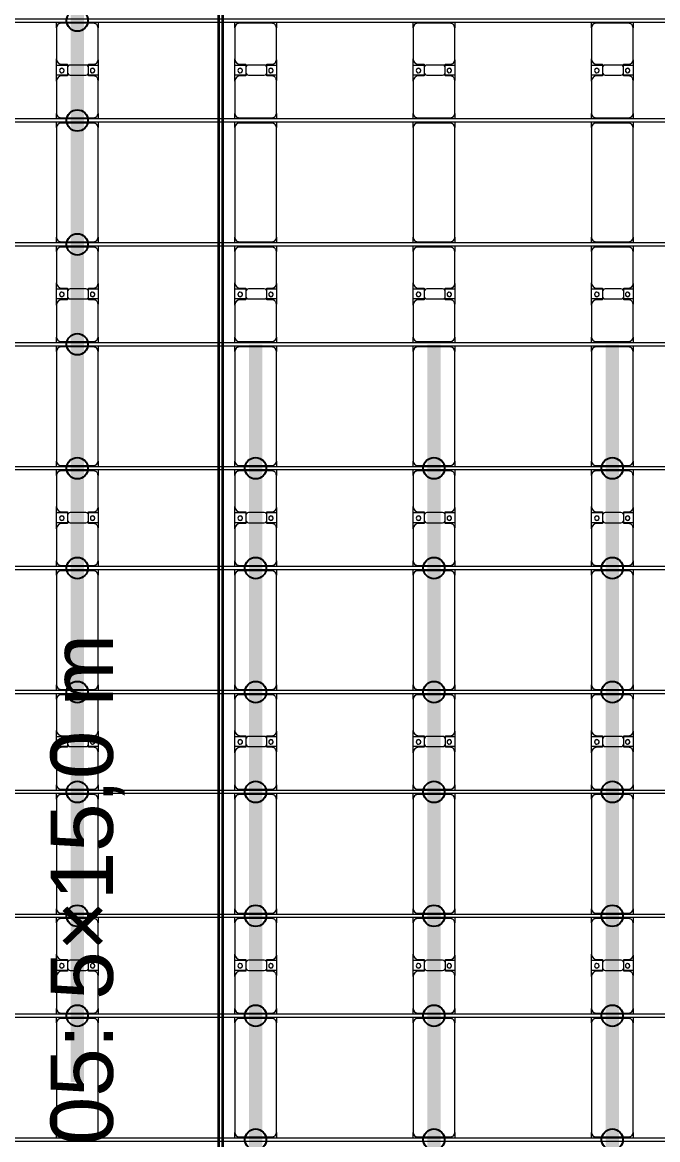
# Model space of a CAD drawing. Header units: millimetres. Extents: x -201615 to 10595, y 61217 to 115919.
# Drawn here: x -106500 to -99375, y 92782 to 105313 of the extents above; entities that cross this region are included whole.
import ezdxf

# ---------------------------------------------------------------- set-up
doc = ezdxf.new("R2010")
doc.units = ezdxf.units.MM
doc.layers.add('A-GENM', color=13, linetype='Continuous', lineweight=9)
doc.layers.add('S-BEAM', color=12, linetype='Continuous', lineweight=9)
doc.layers.add('GC-GHI CHU', color=2, linetype='Continuous')
doc.layers.add('GC-HOP 40x60 GIA CUONG', color=1, linetype='Continuous')
doc.styles.add('GC_VN', font='arial.ttf')

# ---------------------------------------------------------------- blocks, each defined once
blk = doc.blocks.new('Dai phao do pin - DẢI PHAO ĐỠ PIN-V20-BỐ TRÍ KHUNG KẾT CẤU BÈ PIN 03')
at = {"layer": 'A-GENM', "color": 7}
for p, q in [((19400, 242), (19460, 242)), ((19410, 192), (19410, -173)), ((20690, 242), (19460, 242)), ((20690, 242), (20750, 242)), ((20740, -173), (20740, 192)), ((20790, 242), (20850, 242)), ((20800, 192), (20800, -173)), ((21210, 242), (20850, 242)), ((21210, 242), (21392, 242)), ((21270, 118), (21270, 182)), ((21278, 242), (21460, 242)), ((21278, 118), (21278, 242)), ((21392, 242), (21392, 118)), ((21400, 182), (21400, 118)), ((21810, 242), (21460, 242)), ((21810, 242), (21870, 242)), ((21860, -173), (21860, 192)), ((21910, 242), (21970, 242)), ((21920, 192), (21920, -173)), ((23200, 242), (21970, 242)), ((23200, 242), (23260, 242)), ((23250, -173), (23250, 192)), ((23300, 242), (23360, 242)), ((23310, 192), (23310, -173)), ((23720, 242), (23360, 242)), ((23720, 242), (23902, 242)), ((23780, 118), (23780, 182)), ((23788, 242), (23970, 242)), ((23788, 118), (23788, 242)), ((23902, 242), (23902, 118)), ((23910, 182), (23910, 118)), ((24320, 242), (23970, 242)), ((24320, 242), (24380, 242)), ((24370, -173), (24370, 192)), ((24420, 242), (24480, 242)), ((24430, 192), (24430, -173)), ((25710, 242), (24480, 242)), ((25710, 242), (25770, 242)), ((25760, -173), (25760, 192)), ((25810, 242), (25870, 242)), ((25820, 192), (25820, -173)), ((26230, 242), (25870, 242)), ((26230, 242), (26412, 242)), ((26290, 118), (26290, 182)), ((26298, 242), (26480, 242)), ((26298, 118), (26298, 242)), ((26412, 242), (26412, 118)), ((26420, 182), (26420, 118)), ((26830, 242), (26480, 242)), ((26830, 242), (26890, 242)), ((26880, -173), (26880, 192)), ((26930, 242), (26990, 242)), ((26940, 192), (26940, -173)), ((28220, 242), (26990, 242)), ((28220, 242), (28280, 242)), ((28270, -173), (28270, 192)), ((28320, 242), (28380, 242)), ((28330, 192), (28330, -173)), ((28740, 242), (28380, 242)), ((28740, 242), (28922, 242)), ((28800, 118), (28800, 182)), ((28808, 242), (28990, 242)), ((28808, 118), (28808, 242)), ((28922, 242), (28922, 118)), ((28930, 182), (28930, 118)), ((29340, 242), (28990, 242)), ((29340, 242), (29400, 242)), ((29390, -173), (29390, 192)), ((29440, 242), (29500, 242)), ((29450, 192), (29450, -173)), ((30730, 242), (29500, 242)), ((30730, 242), (30790, 242)), ((30780, -173), (30780, 192)), ((30830, 242), (30890, 242)), ((30840, 192), (30840, -173)), ((31250, 242), (30890, 242)), ((31250, 242), (31432, 242)), ((31310, 118), (31310, 182)), ((31318, 242), (31500, 242)), ((31318, 118), (31318, 242)), ((31432, 242), (31432, 118)), ((31440, 182), (31440, 118)), ((31850, 242), (31500, 242)), ((31850, 242), (31910, 242)), ((31900, -173), (31900, 192)), ((21362, 118), (21270, 118)), ((21278, 88), (21278, -88)), ((21400, 118), (21308, 118)), ((21392, -88), (21392, 88)), ((23872, 118), (23780, 118)), ((23788, 88), (23788, -88)), ((23910, 118), (23818, 118)), ((23902, -88), (23902, 88)), ((26382, 118), (26290, 118)), ((26298, 88), (26298, -88)), ((26420, 118), (26328, 118)), ((26412, -88), (26412, 88)), ((28892, 118), (28800, 118)), ((28808, 88), (28808, -88)), ((28930, 118), (28838, 118)), ((28922, -88), (28922, 88)), ((31402, 118), (31310, 118)), ((31318, 88), (31318, -88)), ((31440, 118), (31348, 118)), ((31432, -88), (31432, 88)), ((21270, -173), (21270, -118)), ((21270, -118), (21362, -118)), ((21278, -223), (21278, -118)), ((21308, -118), (21400, -118)), ((21392, -118), (21392, -223)), ((21400, -118), (21400, -173)), ((23780, -173), (23780, -118)), ((23780, -118), (23872, -118)), ((23788, -223), (23788, -118)), ((23818, -118), (23910, -118)), ((23902, -118), (23902, -223)), ((23910, -118), (23910, -173)), ((26290, -173), (26290, -118)), ((26290, -118), (26382, -118)), ((26298, -223), (26298, -118)), ((26328, -118), (26420, -118)), ((26412, -118), (26412, -223)), ((26420, -118), (26420, -173)), ((28800, -173), (28800, -118)), ((28800, -118), (28892, -118)), ((28808, -223), (28808, -118)), ((28838, -118), (28930, -118)), ((28922, -118), (28922, -223)), ((28930, -118), (28930, -173)), ((31310, -173), (31310, -118)), ((31310, -118), (31402, -118)), ((31318, -223), (31318, -118)), ((31348, -118), (31440, -118)), ((31432, -118), (31432, -223)), ((31440, -118), (31440, -173)), ((19460, -223), (19400, -223)), ((19460, -223), (20690, -223)), ((20750, -223), (20690, -223)), ((20850, -223), (20790, -223)), ((20850, -223), (21220, -223)), ((21392, -223), (21220, -223)), ((21450, -223), (21278, -223)), ((21450, -223), (21810, -223)), ((21870, -223), (21810, -223)), ((21970, -223), (21910, -223)), ((21970, -223), (23200, -223)), ((23260, -223), (23200, -223)), ((23360, -223), (23300, -223)), ((23360, -223), (23730, -223)), ((23902, -223), (23730, -223)), ((23960, -223), (23788, -223)), ((23960, -223), (24320, -223)), ((24380, -223), (24320, -223)), ((24480, -223), (24420, -223)), ((24480, -223), (25710, -223)), ((25770, -223), (25710, -223)), ((25870, -223), (25810, -223)), ((25870, -223), (26240, -223)), ((26412, -223), (26240, -223)), ((26470, -223), (26298, -223)), ((26470, -223), (26830, -223)), ((26890, -223), (26830, -223)), ((26990, -223), (26930, -223)), ((26990, -223), (28220, -223)), ((28280, -223), (28220, -223)), ((28380, -223), (28320, -223)), ((28380, -223), (28750, -223)), ((28922, -223), (28750, -223)), ((28980, -223), (28808, -223)), ((28980, -223), (29340, -223)), ((29400, -223), (29340, -223)), ((29500, -223), (29440, -223)), ((29500, -223), (30730, -223)), ((30790, -223), (30730, -223)), ((30890, -223), (30830, -223)), ((30890, -223), (31260, -223)), ((31432, -223), (31260, -223)), ((31490, -223), (31318, -223)), ((31490, -223), (31850, -223)), ((31910, -223), (31850, -223))]:
    blk.add_line(p, q, dxfattribs=at)
for centre, radius, start, end in [((19460, 192), 50, 90, 180), ((19460, 192), 50, 120, 180), ((20690, 192), 50, 360, 90), ((20690, 192), 50, 15, 75), ((20850, 192), 50, 90, 180), ((20850, 192), 50, 150, 180), ((21210, 182), 60, 0, 90), ((21329, 183), 25, 0, 180), ((21329, 183), 25, 180, 360), ((21331, 183), 25, 360, 180), ((21331, 183), 25, 180, 0), ((21460, 182), 60, 90, 180), ((21810, 192), 50, 0, 90), ((21810, 192), 50, 0, 30), ((21970, 192), 50, 90, 180), ((21970, 192), 50, 120, 180), ((23200, 192), 50, 0, 90), ((23200, 192), 50, 15, 75), ((23360, 192), 50, 90, 180), ((23360, 192), 50, 150, 180), ((23720, 182), 60, 360, 90), ((23839, 183), 25, 0, 180), ((23839, 183), 25, 180, 360), ((23841, 183), 25, 0, 180), ((23841, 183), 25, 180, 0), ((23970, 182), 60, 90, 180), ((24320, 192), 50, 360, 90), ((24320, 192), 50, 360, 30), ((24480, 192), 50, 90, 180), ((24480, 192), 50, 120, 180), ((25710, 192), 50, 0, 90), ((25710, 192), 50, 15, 75), ((25870, 192), 50, 90, 180), ((25870, 192), 50, 150, 180), ((26230, 182), 60, 360, 90), ((26349, 183), 25, 0, 180), ((26349, 183), 25, 180, 0), ((26351, 183), 25, 360, 180), ((26351, 183), 25, 180, 360), ((26480, 182), 60, 90, 180), ((26830, 192), 50, 360, 90), ((26830, 192), 50, 360, 30), ((26990, 192), 50, 90, 180), ((26990, 192), 50, 120, 180), ((28220, 192), 50, 360, 90), ((28220, 192), 50, 15, 75), ((28380, 192), 50, 90, 180), ((28380, 192), 50, 150, 180), ((28740, 182), 60, 360, 90), ((28859, 183), 25, 0, 180), ((28859, 183), 25, 180, 0), ((28861, 183), 25, 360, 180), ((28861, 183), 25, 180, 0), ((28990, 182), 60, 90, 180), ((29340, 192), 50, 0, 90), ((29340, 192), 50, 0, 30), ((29500, 192), 50, 90, 180), ((29500, 192), 50, 120, 180), ((30730, 192), 50, 360, 90), ((30730, 192), 50, 15, 75), ((30890, 192), 50, 90, 180), ((30890, 192), 50, 150, 180), ((31250, 182), 60, 360, 90), ((31369, 183), 25, 360, 180), ((31369, 183), 25, 180, 0), ((31371, 183), 25, 0, 180), ((31371, 183), 25, 180, 360), ((31500, 182), 60, 90, 180), ((31850, 192), 50, 360, 90), ((31850, 192), 50, 360, 30), ((21308, 88), 30, 90, 180), ((21362, 88), 30, 360, 90), ((23818, 88), 30, 90, 180), ((23872, 88), 30, 360, 90), ((26328, 88), 30, 90, 180), ((26382, 88), 30, 360, 90), ((28838, 88), 30, 90, 180), ((28892, 88), 30, 360, 90), ((31348, 88), 30, 90, 180), ((31402, 88), 30, 0, 90), ((21308, -88), 30, 180, 270), ((21362, -88), 30, 270, 360), ((23818, -88), 30, 180, 270), ((23872, -88), 30, 270, 360), ((26328, -88), 30, 180, 270), ((26382, -88), 30, 270, 0), ((28838, -88), 30, 180, 270), ((28892, -88), 30, 270, 0), ((31348, -88), 30, 180, 270), ((31402, -88), 30, 270, 360), ((19460, -173), 50, 180, 270), ((19460, -173), 50, 180, 210), ((19460, -173), 50, 225, 255), ((20690, -173), 50, 270, 360), ((20690, -173), 50, 285, 315), ((20690, -173), 50, 330, 360), ((20850, -173), 50, 180, 270), ((20850, -173), 50, 180, 210), ((21220, -173), 50, 270, 360), ((21220, -173), 50, 330, 360), ((21329, -162), 25, 360, 180), ((21329, -162), 25, 180, 0), ((21331, -162), 25, 0, 180), ((21331, -162), 25, 180, 0), ((21450, -173), 50, 180, 270), ((21450, -173), 50, 180, 210), ((21810, -173), 50, 270, 0), ((21810, -173), 50, 330, 360), ((21970, -173), 50, 180, 270), ((21970, -173), 50, 180, 210), ((21970, -173), 50, 225, 255), ((23200, -173), 50, 270, 360), ((23200, -173), 50, 285, 315), ((23200, -173), 50, 330, 360), ((23360, -173), 50, 180, 270), ((23360, -173), 50, 180, 210), ((23730, -173), 50, 270, 0), ((23730, -173), 50, 330, 0), ((23839, -162), 25, 360, 180), ((23839, -162), 25, 180, 0), ((23841, -162), 25, 0, 180), ((23841, -162), 25, 180, 0), ((23960, -173), 50, 180, 270), ((23960, -173), 50, 180, 210), ((24320, -173), 50, 270, 0), ((24320, -173), 50, 330, 360), ((24480, -173), 50, 180, 270), ((24480, -173), 50, 180, 210), ((24480, -173), 50, 225, 255), ((25710, -173), 50, 270, 0), ((25710, -173), 50, 285, 315), ((25710, -173), 50, 330, 360), ((25870, -173), 50, 180, 270), ((25870, -173), 50, 180, 210), ((26240, -173), 50, 270, 0), ((26240, -173), 50, 330, 0), ((26349, -162), 25, 0, 180), ((26349, -162), 25, 180, 0), ((26351, -162), 25, 0, 180), ((26351, -162), 25, 180, 0), ((26470, -173), 50, 180, 270), ((26470, -173), 50, 180, 210), ((26830, -173), 50, 270, 0), ((26830, -173), 50, 330, 360), ((26990, -173), 50, 180, 270), ((26990, -173), 50, 180, 210), ((26990, -173), 50, 225, 255), ((28220, -173), 50, 270, 0), ((28220, -173), 50, 285, 315), ((28220, -173), 50, 330, 360), ((28380, -173), 50, 180, 270), ((28380, -173), 50, 180, 210), ((28750, -173), 50, 270, 360), ((28750, -173), 50, 330, 360), ((28859, -162), 25, 360, 180), ((28859, -162), 25, 180, 0), ((28861, -162), 25, 0, 180), ((28861, -162), 25, 180, 0), ((28980, -173), 50, 180, 270), ((28980, -173), 50, 180, 210), ((29340, -173), 50, 270, 0), ((29340, -173), 50, 330, 360), ((29500, -173), 50, 180, 270), ((29500, -173), 50, 180, 210), ((29500, -173), 50, 225, 255), ((30730, -173), 50, 270, 360), ((30730, -173), 50, 285, 315), ((30730, -173), 50, 330, 360), ((30890, -173), 50, 180, 270), ((30890, -173), 50, 180, 210), ((31260, -173), 50, 270, 360), ((31260, -173), 50, 330, 0), ((31369, -162), 25, 360, 180), ((31369, -162), 25, 180, 0), ((31371, -162), 25, 360, 180), ((31371, -162), 25, 180, 0), ((31490, -173), 50, 180, 270), ((31490, -173), 50, 180, 210), ((31850, -173), 50, 270, 360), ((31850, -173), 50, 330, 360)]:
    blk.add_arc(centre, radius, start, end, dxfattribs=at)
blk = doc.blocks.new('Dai phao do pin - DẢI PHAO ĐỠ PIN-V21-BỐ TRÍ KHUNG KẾT CẤU BÈ PIN 03')
at = {"layer": 'A-GENM', "color": 7}
for p, q in [((19400, 242), (19460, 242)), ((19410, 192), (19410, -173)), ((20690, 242), (19460, 242)), ((20690, 242), (20750, 242)), ((20740, -173), (20740, 192)), ((20790, 242), (20850, 242)), ((20800, 192), (20800, -173)), ((21210, 242), (20850, 242)), ((21210, 242), (21392, 242)), ((21270, 118), (21270, 182)), ((21278, 242), (21460, 242)), ((21278, 118), (21278, 242)), ((21392, 242), (21392, 118)), ((21400, 182), (21400, 118)), ((21810, 242), (21460, 242)), ((21810, 242), (21870, 242)), ((21860, -173), (21860, 192)), ((21910, 242), (21970, 242)), ((21920, 192), (21920, -173)), ((23200, 242), (21970, 242)), ((23200, 242), (23260, 242)), ((23250, -173), (23250, 192)), ((23300, 242), (23360, 242)), ((23310, 192), (23310, -173)), ((23720, 242), (23360, 242)), ((23720, 242), (23902, 242)), ((23780, 118), (23780, 182)), ((23788, 242), (23970, 242)), ((23788, 118), (23788, 242)), ((23902, 242), (23902, 118)), ((23910, 182), (23910, 118)), ((24320, 242), (23970, 242)), ((24320, 242), (24380, 242)), ((24370, -173), (24370, 192)), ((24420, 242), (24480, 242)), ((24430, 192), (24430, -173)), ((25710, 242), (24480, 242)), ((25710, 242), (25770, 242)), ((25760, -173), (25760, 192)), ((25810, 242), (25870, 242)), ((25820, 192), (25820, -173)), ((26230, 242), (25870, 242)), ((26230, 242), (26412, 242)), ((26290, 118), (26290, 182)), ((26298, 242), (26480, 242)), ((26298, 118), (26298, 242)), ((26412, 242), (26412, 118)), ((26420, 182), (26420, 118)), ((26830, 242), (26480, 242)), ((26830, 242), (26890, 242)), ((26880, -173), (26880, 192)), ((26930, 242), (26990, 242)), ((26940, 192), (26940, -173)), ((28220, 242), (26990, 242)), ((28220, 242), (28280, 242)), ((28270, -173), (28270, 192)), ((28320, 242), (28380, 242)), ((28330, 192), (28330, -173)), ((28740, 242), (28380, 242)), ((28740, 242), (28922, 242)), ((28800, 118), (28800, 182)), ((28808, 242), (28990, 242)), ((28808, 118), (28808, 242)), ((28922, 242), (28922, 118)), ((28930, 182), (28930, 118)), ((29340, 242), (28990, 242)), ((29340, 242), (29400, 242)), ((29390, -173), (29390, 192)), ((29440, 242), (29500, 242)), ((29450, 192), (29450, -173)), ((30730, 242), (29500, 242)), ((30730, 242), (30790, 242)), ((30780, -173), (30780, 192)), ((30830, 242), (30890, 242)), ((30840, 192), (30840, -173)), ((31250, 242), (30890, 242)), ((31250, 242), (31432, 242)), ((31310, 118), (31310, 182)), ((31318, 242), (31500, 242)), ((31318, 118), (31318, 242)), ((31432, 242), (31432, 118)), ((31440, 182), (31440, 118)), ((31850, 242), (31500, 242)), ((31850, 242), (31910, 242)), ((31900, -173), (31900, 192)), ((21362, 118), (21270, 118)), ((21278, 88), (21278, -88)), ((21400, 118), (21308, 118)), ((21392, -88), (21392, 88)), ((23872, 118), (23780, 118)), ((23788, 88), (23788, -88)), ((23910, 118), (23818, 118)), ((23902, -88), (23902, 88)), ((26382, 118), (26290, 118)), ((26298, 88), (26298, -88)), ((26420, 118), (26328, 118)), ((26412, -88), (26412, 88)), ((28892, 118), (28800, 118)), ((28808, 88), (28808, -88)), ((28930, 118), (28838, 118)), ((28922, -88), (28922, 88)), ((31402, 118), (31310, 118)), ((31318, 88), (31318, -88)), ((31440, 118), (31348, 118)), ((31432, -88), (31432, 88)), ((21270, -173), (21270, -118)), ((21270, -118), (21362, -118)), ((21278, -223), (21278, -118)), ((21308, -118), (21400, -118)), ((21392, -118), (21392, -223)), ((21400, -118), (21400, -173)), ((23780, -173), (23780, -118)), ((23780, -118), (23872, -118)), ((23788, -223), (23788, -118)), ((23818, -118), (23910, -118)), ((23902, -118), (23902, -223)), ((23910, -118), (23910, -173)), ((26290, -173), (26290, -118)), ((26290, -118), (26382, -118)), ((26298, -223), (26298, -118)), ((26328, -118), (26420, -118)), ((26412, -118), (26412, -223)), ((26420, -118), (26420, -173)), ((28800, -173), (28800, -118)), ((28800, -118), (28892, -118)), ((28808, -223), (28808, -118)), ((28838, -118), (28930, -118)), ((28922, -118), (28922, -223)), ((28930, -118), (28930, -173)), ((31310, -173), (31310, -118)), ((31310, -118), (31402, -118)), ((31318, -223), (31318, -118)), ((31348, -118), (31440, -118)), ((31432, -118), (31432, -223)), ((31440, -118), (31440, -173)), ((19460, -223), (19400, -223)), ((19460, -223), (20690, -223)), ((20750, -223), (20690, -223)), ((20850, -223), (20790, -223)), ((20850, -223), (21220, -223)), ((21392, -223), (21220, -223)), ((21450, -223), (21278, -223)), ((21450, -223), (21810, -223)), ((21870, -223), (21810, -223)), ((21970, -223), (21910, -223)), ((21970, -223), (23200, -223)), ((23260, -223), (23200, -223)), ((23360, -223), (23300, -223)), ((23360, -223), (23730, -223)), ((23902, -223), (23730, -223)), ((23960, -223), (23788, -223)), ((23960, -223), (24320, -223)), ((24380, -223), (24320, -223)), ((24480, -223), (24420, -223)), ((24480, -223), (25710, -223)), ((25770, -223), (25710, -223)), ((25870, -223), (25810, -223)), ((25870, -223), (26240, -223)), ((26412, -223), (26240, -223)), ((26470, -223), (26298, -223)), ((26470, -223), (26830, -223)), ((26890, -223), (26830, -223)), ((26990, -223), (26930, -223)), ((26990, -223), (28220, -223)), ((28280, -223), (28220, -223)), ((28380, -223), (28320, -223)), ((28380, -223), (28750, -223)), ((28922, -223), (28750, -223)), ((28980, -223), (28808, -223)), ((28980, -223), (29340, -223)), ((29400, -223), (29340, -223)), ((29500, -223), (29440, -223)), ((29500, -223), (30730, -223)), ((30790, -223), (30730, -223)), ((30890, -223), (30830, -223)), ((30890, -223), (31260, -223)), ((31432, -223), (31260, -223)), ((31490, -223), (31318, -223)), ((31490, -223), (31850, -223)), ((31910, -223), (31850, -223))]:
    blk.add_line(p, q, dxfattribs=at)
for centre, radius, start, end in [((19460, 192), 50, 90, 180), ((19460, 192), 50, 120, 180), ((20690, 192), 50, 360, 90), ((20690, 192), 50, 15, 75), ((20850, 192), 50, 90, 180), ((20850, 192), 50, 150, 180), ((21210, 182), 60, 0, 90), ((21329, 183), 25, 0, 180), ((21329, 183), 25, 180, 360), ((21331, 183), 25, 360, 180), ((21331, 183), 25, 180, 0), ((21460, 182), 60, 90, 180), ((21810, 192), 50, 0, 90), ((21810, 192), 50, 0, 30), ((21970, 192), 50, 90, 180), ((21970, 192), 50, 120, 180), ((23200, 192), 50, 0, 90), ((23200, 192), 50, 15, 75), ((23360, 192), 50, 90, 180), ((23360, 192), 50, 150, 180), ((23720, 182), 60, 360, 90), ((23839, 183), 25, 0, 180), ((23839, 183), 25, 180, 360), ((23841, 183), 25, 0, 180), ((23841, 183), 25, 180, 0), ((23970, 182), 60, 90, 180), ((24320, 192), 50, 360, 90), ((24320, 192), 50, 360, 30), ((24480, 192), 50, 90, 180), ((24480, 192), 50, 120, 180), ((25710, 192), 50, 0, 90), ((25710, 192), 50, 15, 75), ((25870, 192), 50, 90, 180), ((25870, 192), 50, 150, 180), ((26230, 182), 60, 360, 90), ((26349, 183), 25, 0, 180), ((26349, 183), 25, 180, 0), ((26351, 183), 25, 360, 180), ((26351, 183), 25, 180, 360), ((26480, 182), 60, 90, 180), ((26830, 192), 50, 360, 90), ((26830, 192), 50, 360, 30), ((26990, 192), 50, 90, 180), ((26990, 192), 50, 120, 180), ((28220, 192), 50, 360, 90), ((28220, 192), 50, 15, 75), ((28380, 192), 50, 90, 180), ((28380, 192), 50, 150, 180), ((28740, 182), 60, 360, 90), ((28859, 183), 25, 0, 180), ((28859, 183), 25, 180, 0), ((28861, 183), 25, 360, 180), ((28861, 183), 25, 180, 0), ((28990, 182), 60, 90, 180), ((29340, 192), 50, 0, 90), ((29340, 192), 50, 0, 30), ((29500, 192), 50, 90, 180), ((29500, 192), 50, 120, 180), ((30730, 192), 50, 360, 90), ((30730, 192), 50, 15, 75), ((30890, 192), 50, 90, 180), ((30890, 192), 50, 150, 180), ((31250, 182), 60, 360, 90), ((31369, 183), 25, 360, 180), ((31369, 183), 25, 180, 0), ((31371, 183), 25, 0, 180), ((31371, 183), 25, 180, 360), ((31500, 182), 60, 90, 180), ((31850, 192), 50, 360, 90), ((31850, 192), 50, 360, 30), ((21308, 88), 30, 90, 180), ((21362, 88), 30, 360, 90), ((23818, 88), 30, 90, 180), ((23872, 88), 30, 360, 90), ((26328, 88), 30, 90, 180), ((26382, 88), 30, 360, 90), ((28838, 88), 30, 90, 180), ((28892, 88), 30, 360, 90), ((31348, 88), 30, 90, 180), ((31402, 88), 30, 0, 90), ((21308, -88), 30, 180, 270), ((21362, -88), 30, 270, 360), ((23818, -88), 30, 180, 270), ((23872, -88), 30, 270, 360), ((26328, -88), 30, 180, 270), ((26382, -88), 30, 270, 0), ((28838, -88), 30, 180, 270), ((28892, -88), 30, 270, 0), ((31348, -88), 30, 180, 270), ((31402, -88), 30, 270, 360), ((19460, -173), 50, 180, 270), ((19460, -173), 50, 180, 210), ((19460, -173), 50, 225, 255), ((20690, -173), 50, 270, 360), ((20690, -173), 50, 285, 315), ((20690, -173), 50, 330, 360), ((20850, -173), 50, 180, 270), ((20850, -173), 50, 180, 210), ((21220, -173), 50, 270, 360), ((21220, -173), 50, 330, 360), ((21329, -162), 25, 360, 180), ((21329, -162), 25, 180, 0), ((21331, -162), 25, 0, 180), ((21331, -162), 25, 180, 0), ((21450, -173), 50, 180, 270), ((21450, -173), 50, 180, 210), ((21810, -173), 50, 270, 0), ((21810, -173), 50, 330, 360), ((21970, -173), 50, 180, 270), ((21970, -173), 50, 180, 210), ((21970, -173), 50, 225, 255), ((23200, -173), 50, 270, 360), ((23200, -173), 50, 285, 315), ((23200, -173), 50, 330, 360), ((23360, -173), 50, 180, 270), ((23360, -173), 50, 180, 210), ((23730, -173), 50, 270, 0), ((23730, -173), 50, 330, 0), ((23839, -162), 25, 360, 180), ((23839, -162), 25, 180, 0), ((23841, -162), 25, 0, 180), ((23841, -162), 25, 180, 0), ((23960, -173), 50, 180, 270), ((23960, -173), 50, 180, 210), ((24320, -173), 50, 270, 0), ((24320, -173), 50, 330, 360), ((24480, -173), 50, 180, 270), ((24480, -173), 50, 180, 210), ((24480, -173), 50, 225, 255), ((25710, -173), 50, 270, 0), ((25710, -173), 50, 285, 315), ((25710, -173), 50, 330, 360), ((25870, -173), 50, 180, 270), ((25870, -173), 50, 180, 210), ((26240, -173), 50, 270, 0), ((26240, -173), 50, 330, 0), ((26349, -162), 25, 0, 180), ((26349, -162), 25, 180, 0), ((26351, -162), 25, 0, 180), ((26351, -162), 25, 180, 0), ((26470, -173), 50, 180, 270), ((26470, -173), 50, 180, 210), ((26830, -173), 50, 270, 0), ((26830, -173), 50, 330, 360), ((26990, -173), 50, 180, 270), ((26990, -173), 50, 180, 210), ((26990, -173), 50, 225, 255), ((28220, -173), 50, 270, 0), ((28220, -173), 50, 285, 315), ((28220, -173), 50, 330, 360), ((28380, -173), 50, 180, 270), ((28380, -173), 50, 180, 210), ((28750, -173), 50, 270, 360), ((28750, -173), 50, 330, 360), ((28859, -162), 25, 360, 180), ((28859, -162), 25, 180, 0), ((28861, -162), 25, 0, 180), ((28861, -162), 25, 180, 0), ((28980, -173), 50, 180, 270), ((28980, -173), 50, 180, 210), ((29340, -173), 50, 270, 0), ((29340, -173), 50, 330, 360), ((29500, -173), 50, 180, 270), ((29500, -173), 50, 180, 210), ((29500, -173), 50, 225, 255), ((30730, -173), 50, 270, 360), ((30730, -173), 50, 285, 315), ((30730, -173), 50, 330, 360), ((30890, -173), 50, 180, 270), ((30890, -173), 50, 180, 210), ((31260, -173), 50, 270, 360), ((31260, -173), 50, 330, 0), ((31369, -162), 25, 360, 180), ((31369, -162), 25, 180, 0), ((31371, -162), 25, 360, 180), ((31371, -162), 25, 180, 0), ((31490, -173), 50, 180, 270), ((31490, -173), 50, 180, 210), ((31850, -173), 50, 270, 360), ((31850, -173), 50, 330, 360)]:
    blk.add_arc(centre, radius, start, end, dxfattribs=at)
blk = doc.blocks.new('Dai phao do pin - DẢI PHAO ĐỠ PIN-V22-BỐ TRÍ KHUNG KẾT CẤU BÈ PIN 03')
at = {"layer": 'A-GENM', "color": 7}
for p, q in [((19400, 242), (19460, 242)), ((19410, 192), (19410, -173)), ((20690, 242), (19460, 242)), ((20690, 242), (20750, 242)), ((20740, -173), (20740, 192)), ((20790, 242), (20850, 242)), ((20800, 192), (20800, -173)), ((21210, 242), (20850, 242)), ((21210, 242), (21392, 242)), ((21270, 118), (21270, 182)), ((21278, 242), (21460, 242)), ((21278, 118), (21278, 242)), ((21392, 242), (21392, 118)), ((21400, 182), (21400, 118)), ((21810, 242), (21460, 242)), ((21810, 242), (21870, 242)), ((21860, -173), (21860, 192)), ((21910, 242), (21970, 242)), ((21920, 192), (21920, -173)), ((23200, 242), (21970, 242)), ((23200, 242), (23260, 242)), ((23250, -173), (23250, 192)), ((23300, 242), (23360, 242)), ((23310, 192), (23310, -173)), ((23720, 242), (23360, 242)), ((23720, 242), (23902, 242)), ((23780, 118), (23780, 182)), ((23788, 242), (23970, 242)), ((23788, 118), (23788, 242)), ((23902, 242), (23902, 118)), ((23910, 182), (23910, 118)), ((24320, 242), (23970, 242)), ((24320, 242), (24380, 242)), ((24370, -173), (24370, 192)), ((24420, 242), (24480, 242)), ((24430, 192), (24430, -173)), ((25710, 242), (24480, 242)), ((25710, 242), (25770, 242)), ((25760, -173), (25760, 192)), ((25810, 242), (25870, 242)), ((25820, 192), (25820, -173)), ((26230, 242), (25870, 242)), ((26230, 242), (26412, 242)), ((26290, 118), (26290, 182)), ((26298, 242), (26480, 242)), ((26298, 118), (26298, 242)), ((26412, 242), (26412, 118)), ((26420, 182), (26420, 118)), ((26830, 242), (26480, 242)), ((26830, 242), (26890, 242)), ((26880, -173), (26880, 192)), ((26930, 242), (26990, 242)), ((26940, 192), (26940, -173)), ((28220, 242), (26990, 242)), ((28220, 242), (28280, 242)), ((28270, -173), (28270, 192)), ((28320, 242), (28380, 242)), ((28330, 192), (28330, -173)), ((28740, 242), (28380, 242)), ((28740, 242), (28922, 242)), ((28800, 118), (28800, 182)), ((28808, 242), (28990, 242)), ((28808, 118), (28808, 242)), ((28922, 242), (28922, 118)), ((28930, 182), (28930, 118)), ((29340, 242), (28990, 242)), ((29340, 242), (29400, 242)), ((29390, -173), (29390, 192)), ((29440, 242), (29500, 242)), ((29450, 192), (29450, -173)), ((30730, 242), (29500, 242)), ((30730, 242), (30790, 242)), ((30780, -173), (30780, 192)), ((30830, 242), (30890, 242)), ((30840, 192), (30840, -173)), ((31250, 242), (30890, 242)), ((31250, 242), (31432, 242)), ((31310, 118), (31310, 182)), ((31318, 242), (31500, 242)), ((31318, 118), (31318, 242)), ((31432, 242), (31432, 118)), ((31440, 182), (31440, 118)), ((31850, 242), (31500, 242)), ((31850, 242), (31910, 242)), ((31900, -173), (31900, 192)), ((21362, 118), (21270, 118)), ((21278, 88), (21278, -88)), ((21400, 118), (21308, 118)), ((21392, -88), (21392, 88)), ((23872, 118), (23780, 118)), ((23788, 88), (23788, -88)), ((23910, 118), (23818, 118)), ((23902, -88), (23902, 88)), ((26382, 118), (26290, 118)), ((26298, 88), (26298, -88)), ((26420, 118), (26328, 118)), ((26412, -88), (26412, 88)), ((28892, 118), (28800, 118)), ((28808, 88), (28808, -88)), ((28930, 118), (28838, 118)), ((28922, -88), (28922, 88)), ((31402, 118), (31310, 118)), ((31318, 88), (31318, -88)), ((31440, 118), (31348, 118)), ((31432, -88), (31432, 88)), ((21270, -173), (21270, -118)), ((21270, -118), (21362, -118)), ((21278, -223), (21278, -118)), ((21308, -118), (21400, -118)), ((21392, -118), (21392, -223)), ((21400, -118), (21400, -173)), ((23780, -173), (23780, -118)), ((23780, -118), (23872, -118)), ((23788, -223), (23788, -118)), ((23818, -118), (23910, -118)), ((23902, -118), (23902, -223)), ((23910, -118), (23910, -173)), ((26290, -173), (26290, -118)), ((26290, -118), (26382, -118)), ((26298, -223), (26298, -118)), ((26328, -118), (26420, -118)), ((26412, -118), (26412, -223)), ((26420, -118), (26420, -173)), ((28800, -173), (28800, -118)), ((28800, -118), (28892, -118)), ((28808, -223), (28808, -118)), ((28838, -118), (28930, -118)), ((28922, -118), (28922, -223)), ((28930, -118), (28930, -173)), ((31310, -173), (31310, -118)), ((31310, -118), (31402, -118)), ((31318, -223), (31318, -118)), ((31348, -118), (31440, -118)), ((31432, -118), (31432, -223)), ((31440, -118), (31440, -173)), ((19460, -223), (19400, -223)), ((19460, -223), (20690, -223)), ((20750, -223), (20690, -223)), ((20850, -223), (20790, -223)), ((20850, -223), (21220, -223)), ((21392, -223), (21220, -223)), ((21450, -223), (21278, -223)), ((21450, -223), (21810, -223)), ((21870, -223), (21810, -223)), ((21970, -223), (21910, -223)), ((21970, -223), (23200, -223)), ((23260, -223), (23200, -223)), ((23360, -223), (23300, -223)), ((23360, -223), (23730, -223)), ((23902, -223), (23730, -223)), ((23960, -223), (23788, -223)), ((23960, -223), (24320, -223)), ((24380, -223), (24320, -223)), ((24480, -223), (24420, -223)), ((24480, -223), (25710, -223)), ((25770, -223), (25710, -223)), ((25870, -223), (25810, -223)), ((25870, -223), (26240, -223)), ((26412, -223), (26240, -223)), ((26470, -223), (26298, -223)), ((26470, -223), (26830, -223)), ((26890, -223), (26830, -223)), ((26990, -223), (26930, -223)), ((26990, -223), (28220, -223)), ((28280, -223), (28220, -223)), ((28380, -223), (28320, -223)), ((28380, -223), (28750, -223)), ((28922, -223), (28750, -223)), ((28980, -223), (28808, -223)), ((28980, -223), (29340, -223)), ((29400, -223), (29340, -223)), ((29500, -223), (29440, -223)), ((29500, -223), (30730, -223)), ((30790, -223), (30730, -223)), ((30890, -223), (30830, -223)), ((30890, -223), (31260, -223)), ((31432, -223), (31260, -223)), ((31490, -223), (31318, -223)), ((31490, -223), (31850, -223)), ((31910, -223), (31850, -223))]:
    blk.add_line(p, q, dxfattribs=at)
for centre, radius, start, end in [((19460, 192), 50, 90, 180), ((19460, 192), 50, 120, 180), ((20690, 192), 50, 360, 90), ((20690, 192), 50, 15, 75), ((20850, 192), 50, 90, 180), ((20850, 192), 50, 150, 180), ((21210, 182), 60, 0, 90), ((21329, 183), 25, 0, 180), ((21329, 183), 25, 180, 360), ((21331, 183), 25, 360, 180), ((21331, 183), 25, 180, 0), ((21460, 182), 60, 90, 180), ((21810, 192), 50, 0, 90), ((21810, 192), 50, 0, 30), ((21970, 192), 50, 90, 180), ((21970, 192), 50, 120, 180), ((23200, 192), 50, 0, 90), ((23200, 192), 50, 15, 75), ((23360, 192), 50, 90, 180), ((23360, 192), 50, 150, 180), ((23720, 182), 60, 360, 90), ((23839, 183), 25, 0, 180), ((23839, 183), 25, 180, 360), ((23841, 183), 25, 0, 180), ((23841, 183), 25, 180, 0), ((23970, 182), 60, 90, 180), ((24320, 192), 50, 360, 90), ((24320, 192), 50, 360, 30), ((24480, 192), 50, 90, 180), ((24480, 192), 50, 120, 180), ((25710, 192), 50, 0, 90), ((25710, 192), 50, 15, 75), ((25870, 192), 50, 90, 180), ((25870, 192), 50, 150, 180), ((26230, 182), 60, 360, 90), ((26349, 183), 25, 0, 180), ((26349, 183), 25, 180, 0), ((26351, 183), 25, 360, 180), ((26351, 183), 25, 180, 360), ((26480, 182), 60, 90, 180), ((26830, 192), 50, 360, 90), ((26830, 192), 50, 360, 30), ((26990, 192), 50, 90, 180), ((26990, 192), 50, 120, 180), ((28220, 192), 50, 360, 90), ((28220, 192), 50, 15, 75), ((28380, 192), 50, 90, 180), ((28380, 192), 50, 150, 180), ((28740, 182), 60, 360, 90), ((28859, 183), 25, 0, 180), ((28859, 183), 25, 180, 0), ((28861, 183), 25, 360, 180), ((28861, 183), 25, 180, 0), ((28990, 182), 60, 90, 180), ((29340, 192), 50, 0, 90), ((29340, 192), 50, 0, 30), ((29500, 192), 50, 90, 180), ((29500, 192), 50, 120, 180), ((30730, 192), 50, 360, 90), ((30730, 192), 50, 15, 75), ((30890, 192), 50, 90, 180), ((30890, 192), 50, 150, 180), ((31250, 182), 60, 360, 90), ((31369, 183), 25, 360, 180), ((31369, 183), 25, 180, 0), ((31371, 183), 25, 0, 180), ((31371, 183), 25, 180, 360), ((31500, 182), 60, 90, 180), ((31850, 192), 50, 360, 90), ((31850, 192), 50, 360, 30), ((21308, 88), 30, 90, 180), ((21362, 88), 30, 360, 90), ((23818, 88), 30, 90, 180), ((23872, 88), 30, 360, 90), ((26328, 88), 30, 90, 180), ((26382, 88), 30, 360, 90), ((28838, 88), 30, 90, 180), ((28892, 88), 30, 360, 90), ((31348, 88), 30, 90, 180), ((31402, 88), 30, 0, 90), ((21308, -88), 30, 180, 270), ((21362, -88), 30, 270, 360), ((23818, -88), 30, 180, 270), ((23872, -88), 30, 270, 360), ((26328, -88), 30, 180, 270), ((26382, -88), 30, 270, 0), ((28838, -88), 30, 180, 270), ((28892, -88), 30, 270, 0), ((31348, -88), 30, 180, 270), ((31402, -88), 30, 270, 360), ((19460, -173), 50, 180, 270), ((19460, -173), 50, 180, 210), ((19460, -173), 50, 225, 255), ((20690, -173), 50, 270, 360), ((20690, -173), 50, 285, 315), ((20690, -173), 50, 330, 360), ((20850, -173), 50, 180, 270), ((20850, -173), 50, 180, 210), ((21220, -173), 50, 270, 360), ((21220, -173), 50, 330, 360), ((21329, -162), 25, 360, 180), ((21329, -162), 25, 180, 0), ((21331, -162), 25, 0, 180), ((21331, -162), 25, 180, 0), ((21450, -173), 50, 180, 270), ((21450, -173), 50, 180, 210), ((21810, -173), 50, 270, 0), ((21810, -173), 50, 330, 360), ((21970, -173), 50, 180, 270), ((21970, -173), 50, 180, 210), ((21970, -173), 50, 225, 255), ((23200, -173), 50, 270, 360), ((23200, -173), 50, 285, 315), ((23200, -173), 50, 330, 360), ((23360, -173), 50, 180, 270), ((23360, -173), 50, 180, 210), ((23730, -173), 50, 270, 0), ((23730, -173), 50, 330, 0), ((23839, -162), 25, 360, 180), ((23839, -162), 25, 180, 0), ((23841, -162), 25, 0, 180), ((23841, -162), 25, 180, 0), ((23960, -173), 50, 180, 270), ((23960, -173), 50, 180, 210), ((24320, -173), 50, 270, 0), ((24320, -173), 50, 330, 360), ((24480, -173), 50, 180, 270), ((24480, -173), 50, 180, 210), ((24480, -173), 50, 225, 255), ((25710, -173), 50, 270, 0), ((25710, -173), 50, 285, 315), ((25710, -173), 50, 330, 360), ((25870, -173), 50, 180, 270), ((25870, -173), 50, 180, 210), ((26240, -173), 50, 270, 0), ((26240, -173), 50, 330, 0), ((26349, -162), 25, 0, 180), ((26349, -162), 25, 180, 0), ((26351, -162), 25, 0, 180), ((26351, -162), 25, 180, 0), ((26470, -173), 50, 180, 270), ((26470, -173), 50, 180, 210), ((26830, -173), 50, 270, 0), ((26830, -173), 50, 330, 360), ((26990, -173), 50, 180, 270), ((26990, -173), 50, 180, 210), ((26990, -173), 50, 225, 255), ((28220, -173), 50, 270, 0), ((28220, -173), 50, 285, 315), ((28220, -173), 50, 330, 360), ((28380, -173), 50, 180, 270), ((28380, -173), 50, 180, 210), ((28750, -173), 50, 270, 360), ((28750, -173), 50, 330, 360), ((28859, -162), 25, 360, 180), ((28859, -162), 25, 180, 0), ((28861, -162), 25, 0, 180), ((28861, -162), 25, 180, 0), ((28980, -173), 50, 180, 270), ((28980, -173), 50, 180, 210), ((29340, -173), 50, 270, 0), ((29340, -173), 50, 330, 360), ((29500, -173), 50, 180, 270), ((29500, -173), 50, 180, 210), ((29500, -173), 50, 225, 255), ((30730, -173), 50, 270, 360), ((30730, -173), 50, 285, 315), ((30730, -173), 50, 330, 360), ((30890, -173), 50, 180, 270), ((30890, -173), 50, 180, 210), ((31260, -173), 50, 270, 360), ((31260, -173), 50, 330, 0), ((31369, -162), 25, 360, 180), ((31369, -162), 25, 180, 0), ((31371, -162), 25, 360, 180), ((31371, -162), 25, 180, 0), ((31490, -173), 50, 180, 270), ((31490, -173), 50, 180, 210), ((31850, -173), 50, 270, 360), ((31850, -173), 50, 330, 360)]:
    blk.add_arc(centre, radius, start, end, dxfattribs=at)
blk = doc.blocks.new('Dai phao do pin - DẢI PHAO ĐỠ PIN-V23-BỐ TRÍ KHUNG KẾT CẤU BÈ PIN 03')
at = {"layer": 'A-GENM', "color": 7}
for p, q in [((19400, 242), (19460, 242)), ((19410, 192), (19410, -173)), ((20690, 242), (19460, 242)), ((20690, 242), (20750, 242)), ((20740, -173), (20740, 192)), ((20790, 242), (20850, 242)), ((20800, 192), (20800, -173)), ((21210, 242), (20850, 242)), ((21210, 242), (21392, 242)), ((21270, 118), (21270, 182)), ((21278, 242), (21460, 242)), ((21278, 118), (21278, 242)), ((21392, 242), (21392, 118)), ((21400, 182), (21400, 118)), ((21810, 242), (21460, 242)), ((21810, 242), (21870, 242)), ((21860, -173), (21860, 192)), ((21910, 242), (21970, 242)), ((21920, 192), (21920, -173)), ((23200, 242), (21970, 242)), ((23200, 242), (23260, 242)), ((23250, -173), (23250, 192)), ((23300, 242), (23360, 242)), ((23310, 192), (23310, -173)), ((23720, 242), (23360, 242)), ((23720, 242), (23902, 242)), ((23780, 118), (23780, 182)), ((23788, 242), (23970, 242)), ((23788, 118), (23788, 242)), ((23902, 242), (23902, 118)), ((23910, 182), (23910, 118)), ((24320, 242), (23970, 242)), ((24320, 242), (24380, 242)), ((24370, -173), (24370, 192)), ((24420, 242), (24480, 242)), ((24430, 192), (24430, -173)), ((25710, 242), (24480, 242)), ((25710, 242), (25770, 242)), ((25760, -173), (25760, 192)), ((25810, 242), (25870, 242)), ((25820, 192), (25820, -173)), ((26230, 242), (25870, 242)), ((26230, 242), (26412, 242)), ((26290, 118), (26290, 182)), ((26298, 242), (26480, 242)), ((26298, 118), (26298, 242)), ((26412, 242), (26412, 118)), ((26420, 182), (26420, 118)), ((26830, 242), (26480, 242)), ((26830, 242), (26890, 242)), ((26880, -173), (26880, 192)), ((26930, 242), (26990, 242)), ((26940, 192), (26940, -173)), ((28220, 242), (26990, 242)), ((28220, 242), (28280, 242)), ((28270, -173), (28270, 192)), ((28320, 242), (28380, 242)), ((28330, 192), (28330, -173)), ((28740, 242), (28380, 242)), ((28740, 242), (28922, 242)), ((28800, 118), (28800, 182)), ((28808, 242), (28990, 242)), ((28808, 118), (28808, 242)), ((28922, 242), (28922, 118)), ((28930, 182), (28930, 118)), ((29340, 242), (28990, 242)), ((29340, 242), (29400, 242)), ((29390, -173), (29390, 192)), ((29440, 242), (29500, 242)), ((29450, 192), (29450, -173)), ((30730, 242), (29500, 242)), ((30730, 242), (30790, 242)), ((30780, -173), (30780, 192)), ((30830, 242), (30890, 242)), ((30840, 192), (30840, -173)), ((31250, 242), (30890, 242)), ((31250, 242), (31432, 242)), ((31310, 118), (31310, 182)), ((31318, 242), (31500, 242)), ((31318, 118), (31318, 242)), ((31432, 242), (31432, 118)), ((31440, 182), (31440, 118)), ((31850, 242), (31500, 242)), ((31850, 242), (31910, 242)), ((31900, -173), (31900, 192)), ((21362, 118), (21270, 118)), ((21278, 88), (21278, -88)), ((21400, 118), (21308, 118)), ((21392, -88), (21392, 88)), ((23872, 118), (23780, 118)), ((23788, 88), (23788, -88)), ((23910, 118), (23818, 118)), ((23902, -88), (23902, 88)), ((26382, 118), (26290, 118)), ((26298, 88), (26298, -88)), ((26420, 118), (26328, 118)), ((26412, -88), (26412, 88)), ((28892, 118), (28800, 118)), ((28808, 88), (28808, -88)), ((28930, 118), (28838, 118)), ((28922, -88), (28922, 88)), ((31402, 118), (31310, 118)), ((31318, 88), (31318, -88)), ((31440, 118), (31348, 118)), ((31432, -88), (31432, 88)), ((21270, -173), (21270, -118)), ((21270, -118), (21362, -118)), ((21278, -223), (21278, -118)), ((21308, -118), (21400, -118)), ((21392, -118), (21392, -223)), ((21400, -118), (21400, -173)), ((23780, -173), (23780, -118)), ((23780, -118), (23872, -118)), ((23788, -223), (23788, -118)), ((23818, -118), (23910, -118)), ((23902, -118), (23902, -223)), ((23910, -118), (23910, -173)), ((26290, -173), (26290, -118)), ((26290, -118), (26382, -118)), ((26298, -223), (26298, -118)), ((26328, -118), (26420, -118)), ((26412, -118), (26412, -223)), ((26420, -118), (26420, -173)), ((28800, -173), (28800, -118)), ((28800, -118), (28892, -118)), ((28808, -223), (28808, -118)), ((28838, -118), (28930, -118)), ((28922, -118), (28922, -223)), ((28930, -118), (28930, -173)), ((31310, -173), (31310, -118)), ((31310, -118), (31402, -118)), ((31318, -223), (31318, -118)), ((31348, -118), (31440, -118)), ((31432, -118), (31432, -223)), ((31440, -118), (31440, -173)), ((19460, -223), (19400, -223)), ((19460, -223), (20690, -223)), ((20750, -223), (20690, -223)), ((20850, -223), (20790, -223)), ((20850, -223), (21220, -223)), ((21392, -223), (21220, -223)), ((21450, -223), (21278, -223)), ((21450, -223), (21810, -223)), ((21870, -223), (21810, -223)), ((21970, -223), (21910, -223)), ((21970, -223), (23200, -223)), ((23260, -223), (23200, -223)), ((23360, -223), (23300, -223)), ((23360, -223), (23730, -223)), ((23902, -223), (23730, -223)), ((23960, -223), (23788, -223)), ((23960, -223), (24320, -223)), ((24380, -223), (24320, -223)), ((24480, -223), (24420, -223)), ((24480, -223), (25710, -223)), ((25770, -223), (25710, -223)), ((25870, -223), (25810, -223)), ((25870, -223), (26240, -223)), ((26412, -223), (26240, -223)), ((26470, -223), (26298, -223)), ((26470, -223), (26830, -223)), ((26890, -223), (26830, -223)), ((26990, -223), (26930, -223)), ((26990, -223), (28220, -223)), ((28280, -223), (28220, -223)), ((28380, -223), (28320, -223)), ((28380, -223), (28750, -223)), ((28922, -223), (28750, -223)), ((28980, -223), (28808, -223)), ((28980, -223), (29340, -223)), ((29400, -223), (29340, -223)), ((29500, -223), (29440, -223)), ((29500, -223), (30730, -223)), ((30790, -223), (30730, -223)), ((30890, -223), (30830, -223)), ((30890, -223), (31260, -223)), ((31432, -223), (31260, -223)), ((31490, -223), (31318, -223)), ((31490, -223), (31850, -223)), ((31910, -223), (31850, -223))]:
    blk.add_line(p, q, dxfattribs=at)
for centre, radius, start, end in [((19460, 192), 50, 90, 180), ((19460, 192), 50, 120, 180), ((20690, 192), 50, 360, 90), ((20690, 192), 50, 15, 75), ((20850, 192), 50, 90, 180), ((20850, 192), 50, 150, 180), ((21210, 182), 60, 0, 90), ((21329, 183), 25, 0, 180), ((21329, 183), 25, 180, 360), ((21331, 183), 25, 360, 180), ((21331, 183), 25, 180, 0), ((21460, 182), 60, 90, 180), ((21810, 192), 50, 0, 90), ((21810, 192), 50, 0, 30), ((21970, 192), 50, 90, 180), ((21970, 192), 50, 120, 180), ((23200, 192), 50, 0, 90), ((23200, 192), 50, 15, 75), ((23360, 192), 50, 90, 180), ((23360, 192), 50, 150, 180), ((23720, 182), 60, 360, 90), ((23839, 183), 25, 0, 180), ((23839, 183), 25, 180, 360), ((23841, 183), 25, 0, 180), ((23841, 183), 25, 180, 0), ((23970, 182), 60, 90, 180), ((24320, 192), 50, 360, 90), ((24320, 192), 50, 360, 30), ((24480, 192), 50, 90, 180), ((24480, 192), 50, 120, 180), ((25710, 192), 50, 0, 90), ((25710, 192), 50, 15, 75), ((25870, 192), 50, 90, 180), ((25870, 192), 50, 150, 180), ((26230, 182), 60, 360, 90), ((26349, 183), 25, 0, 180), ((26349, 183), 25, 180, 0), ((26351, 183), 25, 360, 180), ((26351, 183), 25, 180, 360), ((26480, 182), 60, 90, 180), ((26830, 192), 50, 360, 90), ((26830, 192), 50, 360, 30), ((26990, 192), 50, 90, 180), ((26990, 192), 50, 120, 180), ((28220, 192), 50, 360, 90), ((28220, 192), 50, 15, 75), ((28380, 192), 50, 90, 180), ((28380, 192), 50, 150, 180), ((28740, 182), 60, 360, 90), ((28859, 183), 25, 0, 180), ((28859, 183), 25, 180, 0), ((28861, 183), 25, 360, 180), ((28861, 183), 25, 180, 0), ((28990, 182), 60, 90, 180), ((29340, 192), 50, 0, 90), ((29340, 192), 50, 0, 30), ((29500, 192), 50, 90, 180), ((29500, 192), 50, 120, 180), ((30730, 192), 50, 360, 90), ((30730, 192), 50, 15, 75), ((30890, 192), 50, 90, 180), ((30890, 192), 50, 150, 180), ((31250, 182), 60, 360, 90), ((31369, 183), 25, 360, 180), ((31369, 183), 25, 180, 0), ((31371, 183), 25, 0, 180), ((31371, 183), 25, 180, 360), ((31500, 182), 60, 90, 180), ((31850, 192), 50, 360, 90), ((31850, 192), 50, 360, 30), ((21308, 88), 30, 90, 180), ((21362, 88), 30, 360, 90), ((23818, 88), 30, 90, 180), ((23872, 88), 30, 360, 90), ((26328, 88), 30, 90, 180), ((26382, 88), 30, 360, 90), ((28838, 88), 30, 90, 180), ((28892, 88), 30, 360, 90), ((31348, 88), 30, 90, 180), ((31402, 88), 30, 0, 90), ((21308, -88), 30, 180, 270), ((21362, -88), 30, 270, 360), ((23818, -88), 30, 180, 270), ((23872, -88), 30, 270, 360), ((26328, -88), 30, 180, 270), ((26382, -88), 30, 270, 0), ((28838, -88), 30, 180, 270), ((28892, -88), 30, 270, 0), ((31348, -88), 30, 180, 270), ((31402, -88), 30, 270, 360), ((19460, -173), 50, 180, 270), ((19460, -173), 50, 180, 210), ((19460, -173), 50, 225, 255), ((20690, -173), 50, 270, 360), ((20690, -173), 50, 285, 315), ((20690, -173), 50, 330, 360), ((20850, -173), 50, 180, 270), ((20850, -173), 50, 180, 210), ((21220, -173), 50, 270, 360), ((21220, -173), 50, 330, 360), ((21329, -162), 25, 360, 180), ((21329, -162), 25, 180, 0), ((21331, -162), 25, 0, 180), ((21331, -162), 25, 180, 0), ((21450, -173), 50, 180, 270), ((21450, -173), 50, 180, 210), ((21810, -173), 50, 270, 0), ((21810, -173), 50, 330, 360), ((21970, -173), 50, 180, 270), ((21970, -173), 50, 180, 210), ((21970, -173), 50, 225, 255), ((23200, -173), 50, 270, 360), ((23200, -173), 50, 285, 315), ((23200, -173), 50, 330, 360), ((23360, -173), 50, 180, 270), ((23360, -173), 50, 180, 210), ((23730, -173), 50, 270, 0), ((23730, -173), 50, 330, 0), ((23839, -162), 25, 360, 180), ((23839, -162), 25, 180, 0), ((23841, -162), 25, 0, 180), ((23841, -162), 25, 180, 0), ((23960, -173), 50, 180, 270), ((23960, -173), 50, 180, 210), ((24320, -173), 50, 270, 0), ((24320, -173), 50, 330, 360), ((24480, -173), 50, 180, 270), ((24480, -173), 50, 180, 210), ((24480, -173), 50, 225, 255), ((25710, -173), 50, 270, 0), ((25710, -173), 50, 285, 315), ((25710, -173), 50, 330, 360), ((25870, -173), 50, 180, 270), ((25870, -173), 50, 180, 210), ((26240, -173), 50, 270, 0), ((26240, -173), 50, 330, 0), ((26349, -162), 25, 0, 180), ((26349, -162), 25, 180, 0), ((26351, -162), 25, 0, 180), ((26351, -162), 25, 180, 0), ((26470, -173), 50, 180, 270), ((26470, -173), 50, 180, 210), ((26830, -173), 50, 270, 0), ((26830, -173), 50, 330, 360), ((26990, -173), 50, 180, 270), ((26990, -173), 50, 180, 210), ((26990, -173), 50, 225, 255), ((28220, -173), 50, 270, 0), ((28220, -173), 50, 285, 315), ((28220, -173), 50, 330, 360), ((28380, -173), 50, 180, 270), ((28380, -173), 50, 180, 210), ((28750, -173), 50, 270, 360), ((28750, -173), 50, 330, 360), ((28859, -162), 25, 360, 180), ((28859, -162), 25, 180, 0), ((28861, -162), 25, 0, 180), ((28861, -162), 25, 180, 0), ((28980, -173), 50, 180, 270), ((28980, -173), 50, 180, 210), ((29340, -173), 50, 270, 0), ((29340, -173), 50, 330, 360), ((29500, -173), 50, 180, 270), ((29500, -173), 50, 180, 210), ((29500, -173), 50, 225, 255), ((30730, -173), 50, 270, 360), ((30730, -173), 50, 285, 315), ((30730, -173), 50, 330, 360), ((30890, -173), 50, 180, 270), ((30890, -173), 50, 180, 210), ((31260, -173), 50, 270, 360), ((31260, -173), 50, 330, 0), ((31369, -162), 25, 360, 180), ((31369, -162), 25, 180, 0), ((31371, -162), 25, 360, 180), ((31371, -162), 25, 180, 0), ((31490, -173), 50, 180, 270), ((31490, -173), 50, 180, 210), ((31850, -173), 50, 270, 360), ((31850, -173), 50, 330, 360)]:
    blk.add_arc(centre, radius, start, end, dxfattribs=at)
blk = doc.blocks.new('Dầm C52 - Dầm C52-37700-BỐ TRÍ KHUNG KẾT CẤU BÈ PIN 03')
at = {"layer": 'S-BEAM', "color": 1, "lineweight": 18}
for p, q in [((-50563, 20), (50563, 20)), ((50563, -20), (-50563, -20))]:
    blk.add_line(p, q, dxfattribs=at)
blk = doc.blocks.new('Dầm C52 - Hộp 40x60-33945-BỐ TRÍ KHUNG KẾT CẤU BÈ PIN 03')
at = {"layer": 'S-BEAM', "color": 3, "lineweight": 35}
for p, q in [((-19603, 20), (19603, 20)), ((19603, -20), (-19603, -20))]:
    blk.add_line(p, q, dxfattribs=at)
blk = doc.blocks.new('HOBANMONG_BEPIN 3_rvt-1-BỐ TRÍ KHUNG KẾT CẤU BÈ PIN 03')
at = {"layer": 'A-GENM', "lineweight": 9, "rotation": 90.00075860989254}
for name, p in [('Dai phao do pin - DẢI PHAO ĐỠ PIN-V20-BỐ TRÍ KHUNG KẾT CẤU BÈ PIN 03', (-105874, 73402)), ('Dai phao do pin - DẢI PHAO ĐỠ PIN-V21-BỐ TRÍ KHUNG KẾT CẤU BÈ PIN 03', (-103874, 73402)), ('Dai phao do pin - DẢI PHAO ĐỠ PIN-V22-BỐ TRÍ KHUNG KẾT CẤU BÈ PIN 03', (-101874, 73402)), ('Dai phao do pin - DẢI PHAO ĐỠ PIN-V23-BỐ TRÍ KHUNG KẾT CẤU BÈ PIN 03', (-99874, 73402))]:
    blk.add_blockref(name, p, dxfattribs=at)
at = {"layer": 'S-BEAM', "lineweight": 9}
for name, p, rotation in [('Dầm C52 - Hộp 40x60-33945-BỐ TRÍ KHUNG KẾT CẤU BÈ PIN 03', (-104275, 89150), 90.00075860989091), ('Dầm C52 - Dầm C52-37700-BỐ TRÍ KHUNG KẾT CẤU BÈ PIN 03', (-143909, 105332), 180.0007586094741), ('Dầm C52 - Dầm C52-37700-BỐ TRÍ KHUNG KẾT CẤU BÈ PIN 03', (-143909, 104212), 180.0007586094741), ('Dầm C52 - Dầm C52-37700-BỐ TRÍ KHUNG KẾT CẤU BÈ PIN 03', (-143909, 102822), 180.0007586094741), ('Dầm C52 - Dầm C52-37700-BỐ TRÍ KHUNG KẾT CẤU BÈ PIN 03', (-143909, 101702), 180.0007586094741), ('Dầm C52 - Dầm C52-37700-BỐ TRÍ KHUNG KẾT CẤU BÈ PIN 03', (-143909, 100312), 180.0007586094741), ('Dầm C52 - Dầm C52-37700-BỐ TRÍ KHUNG KẾT CẤU BÈ PIN 03', (-143909, 99192), 180.0007586094741), ('Dầm C52 - Dầm C52-37700-BỐ TRÍ KHUNG KẾT CẤU BÈ PIN 03', (-143909, 97802), 180.0007586094741), ('Dầm C52 - Dầm C52-37700-BỐ TRÍ KHUNG KẾT CẤU BÈ PIN 03', (-143909, 96682), 180.0007586094741), ('Dầm C52 - Dầm C52-37700-BỐ TRÍ KHUNG KẾT CẤU BÈ PIN 03', (-143909, 95292), 180.0007586094741), ('Dầm C52 - Dầm C52-37700-BỐ TRÍ KHUNG KẾT CẤU BÈ PIN 03', (-143909, 94172), 180.0007586094741), ('Dầm C52 - Dầm C52-37700-BỐ TRÍ KHUNG KẾT CẤU BÈ PIN 03', (-143909, 92782), 180.0007586094741)]:
    blk.add_blockref(name, p, dxfattribs=dict(at, rotation=rotation))

msp = doc.modelspace()

# ---------------------------------------------------------------- linework, layer by layer
at = {"layer": 'GC-HOP 40x60 GIA CUONG', "const_width": 150}
for points in [[(-105884, 93427), (-105884, 108427)], [(-103884, 86698), (-103884, 101698)], [(-101884, 86698), (-101884, 101698)], [(-99884, 86698), (-99884, 101698)]]:
    msp.add_lwpolyline(points, dxfattribs=at)
at = {"layer": 'GC-HOP 40x60 GIA CUONG'}
for centre in [(-105884, 105332), (-105884, 104212), (-105884, 102822), (-105884, 101702), (-105884, 100312), (-103884, 100312), (-101884, 100312), (-99884, 100312), (-105884, 99192), (-103884, 99192), (-101884, 99192), (-99884, 99192), (-105884, 97802), (-103884, 97802), (-101884, 97802), (-99884, 97802), (-105884, 96682), (-103884, 96682), (-101884, 96682), (-99884, 96682), (-105884, 95292), (-103884, 95292), (-101884, 95292), (-99884, 95292), (-105884, 94172), (-103884, 94172), (-101884, 94172), (-99884, 94172), (-103884, 92782), (-101884, 92782), (-99884, 92782)]:
    msp.add_circle(centre, 120, dxfattribs=at)

# ---------------------------------------------------------------- block references
at = {"lineweight": 5}
msp.add_blockref('HOBANMONG_BEPIN 3_rvt-1-BỐ TRÍ KHUNG KẾT CẤU BÈ PIN 03', (0, 0), dxfattribs=at)

# ---------------------------------------------------------------- texts
at = {"layer": 'GC-GHI CHU', "style": 'GC_VN'}
msp.add_text('B3-05: 5×15,0 m', height=700, rotation=90, dxfattribs=at).set_placement((-105484, 91198))

doc.saveas('drawing.dxf')
